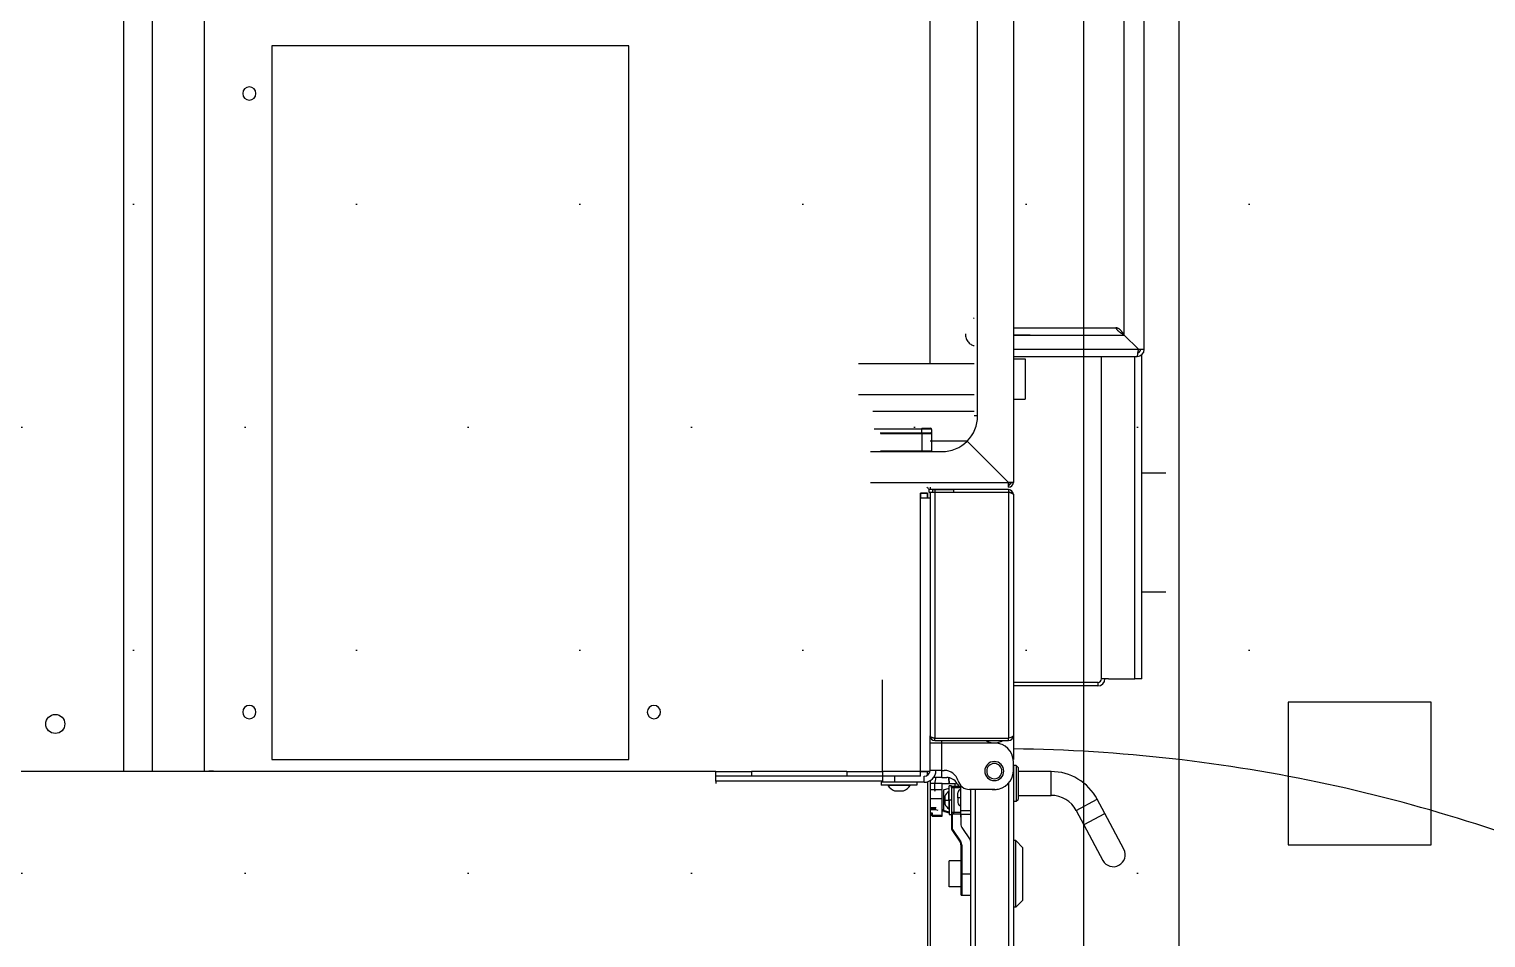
# Model space of a CAD drawing. Header units: millimetres. Extents: x -15291 to 293567, y -98510 to 49398.
# Drawn here: x 51397 to 52009, y 26560 to 26942 of the extents above; entities that cross this region are included whole.
import ezdxf
from ezdxf.lldxf.tags import DXFTag

# ---------------------------------------------------------------- set-up
doc = ezdxf.new("R2010")
doc.units = ezdxf.units.MM
doc.header["$LTSCALE"] = 50
doc.header["$MEASUREMENT"] = 0
doc.linetypes.add('AUSGEZOGEN', pattern=[0])
doc.linetypes.add('PHANTOM2', pattern=[1.25, 0.625, -0.125, 0.125, -0.125, 0.125, -0.125])
for name, color, linetype in [('DV16_Standard', 7, 'CONTINUOUS'), ('EQUIP1', 7, 'AUSGEZOGEN'), ('FFU', 4, 'CONTINUOUS'), ('RW01', 4, 'AUSGEZOGEN'), ('Standard', 7, 'CONTINUOUS')]:
    doc.layers.add(name, color=color, linetype=linetype)
tags = doc.linetypes.add('DIVIDE2', pattern=[0.625, 0.25, -0.125, 0, -0.125, 0, -0.125]).pattern_tags.tags
tags[14:15] = [DXFTag(74, 4), DXFTag(75, 0), DXFTag(340, '0'), DXFTag(46, 0.0), DXFTag(50, 0.0), DXFTag(44, 0.0), DXFTag(45, 0.0)]
tags[12:13] = [DXFTag(74, 4), DXFTag(75, 0), DXFTag(340, '0'), DXFTag(46, 0.0), DXFTag(50, 0.0), DXFTag(44, 0.0), DXFTag(45, 0.0)]
tags[10:11] = [DXFTag(74, 4), DXFTag(75, 0), DXFTag(340, '0'), DXFTag(46, 0.0), DXFTag(50, 0.0), DXFTag(44, 0.0), DXFTag(45, 0.0)]
tags[8:9] = [DXFTag(74, 4), DXFTag(75, 0), DXFTag(340, '0'), DXFTag(46, 0.0), DXFTag(50, 0.0), DXFTag(44, 0.0), DXFTag(45, 0.0)]
tags[6:7] = [DXFTag(74, 4), DXFTag(75, 0), DXFTag(340, '0'), DXFTag(46, 0.0), DXFTag(50, 0.0), DXFTag(44, 0.0), DXFTag(45, 0.0)]
tags[4:5] = [DXFTag(74, 4), DXFTag(75, 0), DXFTag(340, '0'), DXFTag(46, 0.0), DXFTag(50, 0.0), DXFTag(44, 0.0), DXFTag(45, 0.0)]

msp = doc.modelspace()

# ---------------------------------------------------------------- hatches: boundary and pattern name
at = {"layer": 'FFU'}
h = msp.add_hatch(dxfattribs=at)
h.set_pattern_fill('DOTS,_I', color=256, scale=1500, style=2)
h.set_pattern_definition([(0, (1800, -3600), (46.875, 93.75), [0, -93.75])])
h.paths.add_polyline_path([(51010, 25900), (51910, 25900), (51910, 27100), (51010, 27100)])

# ---------------------------------------------------------------- linework, layer by layer
at = {"layer": 'DV16_Standard', "color": 7, "linetype": 'Continuous', "ltscale": 254}
for p, q in [((51470.34, 27175.22), (51470.34, 26630.32)), ((51775.34, 26801.82), (51775.34, 27152.32)), ((51795.34, 26779.82), (51795.34, 27153.32)), ((51448.58, 27132.15), (51448.58, 26630.32)), ((51436.51, 27121.49), (51436.51, 26630.32)), ((51436.51, 27121.49), (51436.51, 26630.32)), ((51865.34, 26807.82), (51865.34, 27107.82)), ((51856.9, 26813.82), (51856.9, 27101.82)), ((51810.34, 27098.82), (51810.34, 26751.82)), ((51498.84, 26935.32), (51498.84, 26635.32)), ((51648.84, 26935.32), (51498.84, 26935.32)), ((51648.84, 26635.32), (51648.84, 26935.32)), ((51810.34, 26816.82), (51853.43, 26816.82)), ((51810.34, 26816.82), (51814.69, 26816.82)), ((51810.34, 26816.82), (51814.69, 26816.82)), ((51810.34, 26816.82), (51814.69, 26816.82)), ((51810.34, 26816.82), (51814.69, 26816.82)), ((51810.34, 26813.82), (51856.9, 26813.82)), ((51817.45, 26813.82), (51810.34, 26813.82)), ((51817.45, 26813.82), (51810.34, 26813.82)), ((51817.45, 26813.82), (51810.34, 26813.82)), ((51817.45, 26813.82), (51810.34, 26813.82)), ((51856.9, 26813.82), (51862.86, 26807.82)), ((51856.9, 26813.82), (51862.86, 26807.82)), ((51810.34, 26807.82), (51862.86, 26807.82)), ((51862.86, 26807.82), (51865.34, 26807.82)), ((51745.34, 26801.82), (51793.84, 26801.82)), ((51745.34, 26801.82), (51793.84, 26801.82)), ((51745.34, 26801.82), (51793.84, 26801.82)), ((51745.34, 26801.82), (51793.84, 26801.82)), ((51810.34, 26804.82), (51862.34, 26804.82)), ((51810.34, 26803.82), (51815.34, 26803.82)), ((51810.34, 26803.82), (51815.34, 26803.82)), ((51810.34, 26803.82), (51815.34, 26803.82)), ((51810.34, 26803.82), (51815.34, 26803.82)), ((51815.34, 26803.82), (51815.34, 26786.82)), ((51815.34, 26803.82), (51815.34, 26786.82)), ((51815.34, 26803.82), (51815.34, 26786.82)), ((51815.34, 26803.82), (51815.34, 26786.82)), ((51847.34, 26669.32), (51847.34, 26804.82)), ((51861.34, 26669.32), (51861.34, 26804.82)), ((51864.34, 26669.32), (51864.34, 26805.59)), ((51745.34, 26788.82), (51793.84, 26788.82)), ((51745.34, 26788.82), (51793.84, 26788.82)), ((51745.34, 26788.82), (51793.84, 26788.82)), ((51810.34, 26786.82), (51815.34, 26786.82)), ((51810.34, 26786.82), (51815.34, 26786.82)), ((51810.34, 26786.82), (51815.34, 26786.82)), ((51810.34, 26786.82), (51815.34, 26786.82)), ((51751.34, 26781.82), (51793.84, 26781.82)), ((51795.34, 26779.82), (51793.84, 26779.82)), ((51795.34, 26779.82), (51793.84, 26779.82)), ((51751.89, 26774.37), (51771.94, 26774.37)), ((51754.43, 26772.72), (51772, 26772.72)), ((51754.51, 26772.47), (51772, 26772.47)), ((51771.94, 26774.62), (51775.44, 26774.62)), ((51771.94, 26774.62), (51771.94, 26774.37)), ((51771.94, 26774.62), (51775.44, 26774.62)), ((51771.94, 26774.62), (51771.94, 26774.37)), ((51771.94, 26774.37), (51775.67, 26774.37)), ((51771.94, 26772.72), (51771.94, 26774.37)), ((51771.94, 26774.37), (51775.67, 26774.37)), ((51771.94, 26772.72), (51771.94, 26774.37)), ((51772, 26772.72), (51775.69, 26772.72)), ((51772, 26772.72), (51775.69, 26772.72)), ((51772, 26772.47), (51775.94, 26772.47)), ((51772, 26764.97), (51772, 26772.47)), ((51772, 26772.47), (51775.94, 26772.47)), ((51772, 26764.97), (51772, 26772.47)), ((51772.59, 26772.72), (51772.54, 26772.72)), ((51772.59, 26772.72), (51772.54, 26772.72)), ((51775.94, 26774.12), (51775.94, 26772.47)), ((51775.94, 26774.12), (51775.94, 26772.47)), ((51775.94, 26772.47), (51775.94, 26764.97)), ((51775.94, 26772.47), (51775.94, 26764.97)), ((51750.34, 26764.82), (51780.34, 26764.82)), ((51750.34, 26764.82), (51780.34, 26764.82)), ((51750.34, 26764.82), (51780.34, 26764.82)), ((51750.34, 26764.82), (51780.34, 26764.82)), ((51772, 26764.97), (51754.51, 26764.97)), ((51775.94, 26764.97), (51772, 26764.97)), ((51775.94, 26764.97), (51772, 26764.97)), ((51775.34, 26769.32), (51791.05, 26769.32)), ((51775.34, 26769.32), (51791.05, 26769.32)), ((51790.94, 26769.22), (51808.34, 26751.82)), ((51790.94, 26769.22), (51808.34, 26751.82)), ((51808.34, 26751.82), (51790.94, 26769.22)), ((51808.34, 26751.82), (51790.94, 26769.22)), ((51808.34, 26751.82), (51790.94, 26769.22)), ((51808.34, 26751.82), (51790.94, 26769.22)), ((51808.34, 26751.82), (51790.94, 26769.22)), ((51808.34, 26751.82), (51790.94, 26769.22)), ((51808.34, 26751.82), (51790.94, 26769.22)), ((51808.34, 26751.82), (51790.94, 26769.22)), ((51750.34, 26751.82), (51808.34, 26751.82)), ((51750.34, 26751.82), (51808.34, 26751.82)), ((51808.34, 26751.82), (51810.34, 26751.82)), ((51808.34, 26749.82), (51808.34, 26751.82)), ((51808.34, 26751.82), (51808.34, 26749.82)), ((51810.34, 26751.82), (51808.34, 26751.82)), ((51808.34, 26751.82), (51808.34, 26749.82)), ((51810.34, 26751.82), (51808.34, 26751.82)), ((51808.34, 26751.82), (51808.34, 26749.82)), ((51810.34, 26751.82), (51808.34, 26751.82)), ((51808.34, 26751.82), (51808.34, 26749.82)), ((51810.34, 26751.82), (51808.34, 26751.82)), ((51771.34, 26747.32), (51774.34, 26747.32)), ((51771.34, 26745.32), (51771.34, 26747.32)), ((51774.34, 26747.32), (51771.34, 26747.32)), ((51771.34, 26747.32), (51771.34, 26745.32)), ((51774.34, 26747.32), (51771.34, 26747.32)), ((51771.34, 26747.32), (51771.34, 26745.32)), ((51774.34, 26747.32), (51771.34, 26747.32)), ((51771.34, 26747.32), (51771.34, 26745.32)), ((51774.34, 26747.32), (51771.34, 26747.32)), ((51771.34, 26747.32), (51771.34, 26745.32)), ((51774.34, 26745.32), (51774.34, 26747.32)), ((51774.34, 26747.32), (51774.34, 26745.32)), ((51774.34, 26747.32), (51774.34, 26745.32)), ((51774.34, 26747.32), (51774.34, 26745.32)), ((51774.34, 26747.32), (51774.34, 26745.32)), ((51776.34, 26748.82), (51774.84, 26748.82)), ((51774.84, 26748.82), (51774.84, 26747.82)), ((51776.34, 26748.82), (51774.84, 26748.82)), ((51774.84, 26748.82), (51774.84, 26747.82)), ((51776.34, 26748.82), (51774.84, 26748.82)), ((51774.84, 26748.82), (51774.84, 26747.82)), ((51776.34, 26748.82), (51774.84, 26748.82)), ((51774.84, 26748.82), (51774.84, 26747.82)), ((51774.84, 26747.82), (51775.34, 26747.82)), ((51774.84, 26747.82), (51775.34, 26747.82)), ((51774.84, 26747.82), (51775.34, 26747.82)), ((51774.84, 26747.82), (51775.34, 26747.82)), ((51775.34, 26749.82), (51775.34, 26748.82)), ((51775.34, 26749.82), (51775.34, 26748.82)), ((51775.34, 26749.82), (51775.34, 26748.82)), ((51775.34, 26749.82), (51775.34, 26748.82)), ((51775.34, 26749.82), (51775.34, 26748.82)), ((51775.34, 26747.82), (51777.34, 26747.82)), ((51775.34, 26747.82), (51775.34, 26645.32)), ((51775.34, 26747.82), (51777.34, 26747.82)), ((51775.34, 26747.82), (51777.34, 26747.82)), ((51775.34, 26747.82), (51777.34, 26747.82)), ((51775.34, 26747.82), (51777.34, 26747.82)), ((51776.34, 26748.82), (51777.34, 26748.82)), ((51776.34, 26748.82), (51776.34, 26747.82)), ((51777.34, 26748.82), (51776.34, 26748.82)), ((51776.34, 26748.82), (51776.34, 26747.82)), ((51777.34, 26748.82), (51776.34, 26748.82)), ((51776.34, 26748.82), (51776.34, 26747.82)), ((51777.34, 26748.82), (51776.34, 26748.82)), ((51776.34, 26748.82), (51776.34, 26747.82)), ((51777.34, 26748.82), (51776.34, 26748.82)), ((51776.34, 26748.82), (51776.34, 26747.82)), ((51777.34, 26748.82), (51785.34, 26748.82)), ((51777.34, 26748.82), (51777.34, 26747.82)), ((51785.34, 26748.82), (51777.34, 26748.82)), ((51777.34, 26748.82), (51777.34, 26747.82)), ((51785.34, 26748.82), (51777.34, 26748.82)), ((51777.34, 26748.82), (51777.34, 26747.82)), ((51785.34, 26748.82), (51777.34, 26748.82)), ((51777.34, 26748.82), (51777.34, 26747.82)), ((51785.34, 26748.82), (51777.34, 26748.82)), ((51777.34, 26748.82), (51777.34, 26747.82)), ((51777.34, 26747.82), (51808.34, 26747.82)), ((51777.34, 26747.82), (51777.34, 26644.32)), ((51777.34, 26747.82), (51808.34, 26747.82)), ((51777.34, 26747.82), (51808.34, 26747.82)), ((51777.34, 26747.82), (51808.34, 26747.82)), ((51777.34, 26747.82), (51808.34, 26747.82)), ((51808.34, 26748.82), (51785.34, 26748.82)), ((51785.34, 26747.82), (51785.34, 26748.82)), ((51808.34, 26748.82), (51785.34, 26748.82)), ((51785.34, 26747.82), (51785.34, 26748.82)), ((51808.34, 26748.82), (51785.34, 26748.82)), ((51785.34, 26747.82), (51785.34, 26748.82)), ((51808.34, 26748.82), (51785.34, 26748.82)), ((51785.34, 26747.82), (51785.34, 26748.82)), ((51808.34, 26748.82), (51785.34, 26748.82)), ((51785.34, 26747.82), (51785.34, 26748.82)), ((51808.34, 26748.82), (51808.34, 26747.82)), ((51808.34, 26748.82), (51808.34, 26747.82)), ((51808.34, 26748.82), (51808.34, 26747.82)), ((51808.34, 26748.82), (51808.34, 26747.82)), ((51808.34, 26748.82), (51808.34, 26747.82)), ((51808.34, 26747.82), (51808.34, 26644.32)), ((51810.34, 26746.82), (51810.34, 26645.32)), ((51771.34, 26745.32), (51775.34, 26745.32)), ((51771.34, 26630.42), (51771.34, 26745.32)), ((51771.34, 26745.32), (51775.34, 26745.32)), ((51771.34, 26745.32), (51775.34, 26745.32)), ((51771.34, 26745.32), (51775.34, 26745.32)), ((51755.34, 26630.42), (51755.34, 26668.82)), ((51845.84, 26667.82), (51810.34, 26667.82)), ((51845.84, 26666.32), (51810.34, 26666.32)), ((51845.84, 26667.82), (51845.84, 26666.32)), ((51848.84, 26669.32), (51847.34, 26669.32)), ((51850.34, 26669.32), (51848.84, 26669.32)), ((51850.34, 26669.32), (51861.34, 26669.32)), ((51864.34, 26669.32), (51861.34, 26669.32)), ((51775.34, 26642.32), (51775.34, 26645.32)), ((51780.34, 26642.32), (51775.34, 26642.32)), ((51775.34, 26630.82), (51775.34, 26642.32)), ((51777.34, 26643.32), (51777.34, 26644.32)), ((51777.34, 26644.32), (51808.34, 26644.32)), ((51777.34, 26643.32), (51808.34, 26643.32)), ((51780.34, 26642.32), (51780.34, 26643.32)), ((51780.34, 26630.82), (51780.34, 26642.32)), ((51802.59, 26642.32), (51780.34, 26642.32)), ((51808.34, 26643.32), (51808.34, 26644.32)), ((51810.34, 26645.32), (51810.34, 26635.32)), ((51498.84, 26635.32), (51648.84, 26635.32)), ((51685.34, 26630.32), (50440.34, 26630.32)), ((51472.34, 26630.32), (51472.34, 26630.42)), ((51474.34, 26630.42), (51472.34, 26630.42)), ((51472.34, 26630.32), (51472.34, 26630.42)), ((51474.34, 26630.42), (51472.34, 26630.42)), ((51474.34, 26630.42), (51474.34, 26630.32)), ((51474.34, 26630.42), (51476.34, 26630.42)), ((51474.34, 26630.42), (51474.34, 26630.32)), ((51474.34, 26630.42), (51476.34, 26630.42)), ((51476.34, 26630.42), (51476.34, 26630.32)), ((51476.34, 26630.42), (51476.34, 26630.32)), ((51685.34, 26630.32), (51700.34, 26630.32)), ((51685.34, 26626.32), (51685.34, 26630.32)), ((51740.34, 26630.32), (51700.34, 26630.32)), ((51700.34, 26630.32), (51700.34, 26628.32)), ((51740.34, 26630.32), (51755.34, 26630.32)), ((51740.34, 26630.32), (51740.34, 26628.32)), ((51755.34, 26630.42), (51771.34, 26630.42)), ((51771.34, 26630.32), (51755.34, 26630.32)), ((51755.34, 26630.32), (51755.34, 26628.32)), ((51758.58, 26630.42), (51758.58, 26630.32)), ((51762.34, 26630.32), (51762.34, 26630.42)), ((51766.09, 26630.32), (51766.09, 26630.42)), ((51771.34, 26630.32), (51771.34, 26630.42)), ((51771.34, 26630.42), (51775.3, 26630.42)), ((51771.34, 26630.32), (51774.34, 26630.32)), ((51771.34, 26628.32), (51771.34, 26630.32)), ((51773.34, 26630.32), (51773.34, 26630.42)), ((51774.34, 26628.82), (51774.34, 26630.32)), ((51780.34, 26630.82), (51775.34, 26630.82)), ((51780.34, 26630.82), (51781.34, 26630.82)), ((51780.34, 26627.82), (51780.34, 26630.82)), ((51810.34, 26630.57), (51810.34, 26634.57)), ((51810.34, 26630.57), (51810.34, 25980.07)), ((51700.34, 26628.32), (51685.34, 26628.32)), ((51755.34, 26626.32), (51685.34, 26626.32)), ((51685.34, 26626.32), (51685.34, 26625.32)), ((51740.34, 26628.32), (51700.34, 26628.32)), ((51755.34, 26628.32), (51740.34, 26628.32)), ((51765.03, 26625.82), (51754.84, 26625.82)), ((51754.84, 26625.82), (51754.84, 26624.62)), ((51769.84, 26624.62), (51754.84, 26624.62)), ((51771.34, 26628.32), (51755.34, 26628.32)), ((51755.34, 26628.32), (51755.34, 26625.82)), ((51760.34, 26625.82), (51755.34, 26625.82)), ((51766.99, 26624.47), (51757.68, 26624.47)), ((51760.34, 26628.32), (51760.34, 26625.82)), ((51772.84, 26625.82), (51765.03, 26625.82)), ((51769.84, 26625.82), (51769.84, 26624.62)), ((51772.84, 26625.82), (51772.84, 26628.32)), ((51774.34, 26626.05), (51774.34, 26534.32)), ((51775.34, 26626.32), (51775.02, 26626.32)), ((51775.34, 26626.49), (51775.34, 26626.32)), ((51775.34, 26626.32), (51775.34, 26534.32)), ((51777.29, 26625.32), (51775.34, 26625.32)), ((51780.34, 26627.82), (51776.84, 26627.82)), ((51780.47, 26625.32), (51777.29, 26625.32)), ((51777.29, 26622.78), (51777.29, 26625.32)), ((51780.34, 26627.82), (51782.34, 26627.82)), ((51780.47, 26622.78), (51780.47, 26625.32)), ((51785.84, 26625.22), (51780.47, 26625.22)), ((51781.06, 26622.65), (51783.34, 26623.35)), ((51783.03, 26627.77), (51783.26, 26625.22)), ((51783.56, 26625.22), (51783.33, 26627.72)), ((51783.34, 26618.32), (51783.34, 26624.32)), ((51784.34, 26624.32), (51783.34, 26624.32)), ((51784.34, 26623.57), (51784.34, 26624.32)), ((51784.84, 26624.07), (51784.34, 26624.07)), ((51784.34, 26623.57), (51785.34, 26623.57)), ((51784.34, 26623.57), (51784.34, 26613.07)), ((51785.34, 26624.07), (51784.84, 26624.07)), ((51788.34, 26624.07), (51785.34, 26624.07)), ((51785.34, 26624.07), (51785.34, 26623.57)), ((51785.34, 26623.57), (51788.34, 26623.57)), ((51785.34, 26623.57), (51785.34, 26613.07)), ((51785.84, 26624.07), (51785.84, 26625.22)), ((51788.34, 26613.82), (51788.34, 26624.33)), ((51808.34, 26625.38), (51808.34, 25985.27)), ((51760.43, 26622.26), (51764.24, 26622.26)), ((51760.47, 26622.25), (51764.21, 26622.25)), ((51775.34, 26622.78), (51777.29, 26622.78)), ((51775.34, 26618.97), (51780.47, 26618.97)), ((51777.29, 26622.78), (51780.47, 26622.78)), ((51780.35, 26622.32), (51780.35, 26614.32)), ((51780.47, 26611.86), (51780.47, 26618.97)), ((51781.06, 26622.65), (51781.06, 26614)), ((51781.53, 26619.88), (51781.53, 26618.32)), ((51781.54, 26618.32), (51781.53, 26618.32)), ((51781.53, 26618.32), (51781.53, 26616.77)), ((51781.54, 26618.32), (51781.54, 26619.92)), ((51781.54, 26618.32), (51781.54, 26616.73)), ((51781.54, 26618.32), (51783.18, 26618.32)), ((51783.18, 26618.32), (51783.18, 26621.97)), ((51783.18, 26618.32), (51783.18, 26614.67)), ((51783.18, 26618.32), (51783.34, 26618.32)), ((51784.34, 26618.32), (51783.34, 26618.32)), ((51783.34, 26618.32), (51783.34, 26612.32)), ((51787.04, 26619.32), (51787.04, 26621.37)), ((51787.04, 26619.32), (51787.04, 26617.27)), ((51788.34, 26619.32), (51787.04, 26619.32)), ((51802.59, 26622.82), (51791.92, 26622.82)), ((51792.34, 26622.82), (51792.34, 25987.82)), ((51794.34, 26622.82), (51794.34, 25987.82)), ((51777.91, 26615.07), (51775.34, 26615.07)), ((51777.84, 26614.57), (51775.34, 26614.57)), ((51775.34, 26614.4), (51777.6, 26614.4)), ((51776.4, 26612.88), (51775.34, 26612.88)), ((51776.15, 26612.62), (51775.34, 26612.62)), ((51776.15, 26611.73), (51776.15, 26612.62)), ((51776.4, 26611.86), (51776.15, 26611.73)), ((51776.27, 26611.61), (51776.4, 26611.86)), ((51776.27, 26611.61), (51780.47, 26611.61)), ((51776.4, 26611.86), (51776.4, 26612.88)), ((51780.47, 26611.86), (51776.4, 26611.86)), ((51777.84, 26614.57), (51777.44, 26614.57)), ((51777.6, 26614.4), (51778.55, 26614.07)), ((51781.26, 26613.52), (51780.2, 26613.84)), ((51781.06, 26614), (51780.35, 26614.32)), ((51780.47, 26611.61), (51780.47, 26611.86)), ((51783.34, 26613.29), (51781.06, 26614)), ((51783.34, 26612.88), (51781.26, 26613.52)), ((51783.34, 26612.32), (51784.34, 26612.32)), ((51785.34, 26613.07), (51784.34, 26613.07)), ((51784.34, 26613.03), (51784.34, 26612.32)), ((51784.34, 26612.57), (51784.84, 26612.57)), ((51784.34, 26612.57), (51784.63, 26612.57)), ((51784.34, 26612.32), (51784.34, 26606.41)), ((51784.63, 26612.57), (51784.8, 26612.57)), ((51784.64, 26612.57), (51784.64, 26606.41)), ((51784.84, 26612.57), (51785.34, 26612.57)), ((51784.84, 26612.57), (51786.34, 26612.57)), ((51785.34, 26612.57), (51785.34, 26613.07)), ((51788.34, 26613.07), (51785.34, 26613.07)), ((51785.34, 26612.57), (51788.34, 26612.57)), ((51788.07, 26612.57), (51788.34, 26609.58)), ((51788.34, 26612.32), (51788.34, 26613.82)), ((51792.34, 26613.82), (51788.34, 26613.82)), ((51788.34, 26612.33), (51788.34, 26609.58)), ((51792.34, 26612.32), (51788.34, 26612.32)), ((51784.64, 26606.41), (51784.34, 26606.41)), ((51784.75, 26606.03), (51784.5, 26605.86)), ((51784.5, 26605.86), (51788, 26600.61)), ((51784.75, 26606.03), (51788.25, 26600.78)), ((51788.34, 26609.58), (51788.34, 26607.93)), ((51788.67, 26606.82), (51792.17, 26601.57)), ((51788.25, 26600.78), (51788, 26600.61)), ((51788.34, 26599.51), (51788.34, 26587.32)), ((51788.64, 26599.51), (51788.34, 26599.51)), ((51788.64, 26599.51), (51788.64, 26587.32)), ((51811.34, 26601.32), (51810.34, 26601.32)), ((51811.34, 26573.32), (51811.34, 26601.32)), ((51814.34, 26598.32), (51811.34, 26601.32)), ((51783.34, 26581.82), (51783.34, 26592.82)), ((51788.34, 26592.82), (51783.34, 26592.82)), ((51814.34, 26576.32), (51814.34, 26598.32)), ((51788.34, 26587.32), (51788.34, 26578.62)), ((51788.64, 26587.32), (51788.34, 26587.32)), ((51788.64, 26587.32), (51788.64, 26578.32)), ((51788.64, 26587.32), (51792.34, 26587.32)), ((51788.34, 26581.82), (51783.34, 26581.82)), ((51788.64, 26578.32), (51792.34, 26578.32)), ((51814.34, 26576.32), (51811.34, 26573.32)), ((51811.34, 26573.32), (51810.34, 26573.32))]:
    msp.add_line(p, q, dxfattribs=at)
at = {"layer": 'DV16_Standard', "color": 7, "linetype": 'DIVIDE2', "ltscale": 254}
for p, q in [((51864.34, 26755.82), (51874.34, 26755.82)), ((51864.34, 26705.82), (51874.34, 26705.82))]:
    msp.add_line(p, q, dxfattribs=at)
at = {"layer": 'DV16_Standard', "color": 7, "linetype": 'Continuous', "ltscale": 254}
msp.add_circle((51407.84, 26650.32), 4, dxfattribs=at)
msp.add_circle((51407.84, 26650.32), 4, dxfattribs=at)
msp.add_circle((51407.84, 26650.32), 4, dxfattribs=at)
for centre, radius, start, end in [((51489.34, 26915.32), 2.79, 0, 180), ((51489.34, 26915.32), 2.79, 180, 0), ((51862.34, 26807.82), 1.5, 270, 359.99984), ((51862.34, 26807.82), 3, 270, 359.99992), ((51780.34, 26779.82), 15, 315, 0), ((51780.34, 26779.82), 15, 315, 0), ((51780.34, 26779.82), 15, 315, 0), ((51780.34, 26779.82), 15, 315, 0), ((51780.34, 26779.82), 15, 315, 0), ((51775.44, 26774.12), 0.5, 359.99335, 90.00665), ((51775.43, 26774.38), 0.242, 358.09319, 87.95694), ((51775.44, 26774.12), 0.5, 359.99335, 90.00665), ((51775.43, 26774.38), 0.242, 358.09319, 87.95694), ((51775.68, 26774.11), 0.258, 1.65087, 92.04435), ((51775.68, 26774.11), 0.258, 1.65087, 92.04435), ((51775.69, 26772.47), 0.25, 0, 90), ((51775.69, 26772.47), 0.25, 0, 90), ((51775.69, 26764.97), 0.25, 323.1301, 0), ((51775.69, 26764.97), 0.25, 323.1301, 0), ((51780.34, 26779.82), 15, 270, 315), ((51780.34, 26779.82), 15, 270, 315), ((51780.34, 26779.82), 15, 270, 315), ((51780.34, 26779.82), 15, 270, 315), ((51780.34, 26779.82), 15, 270, 315), ((51808.34, 26751.82), 2, 270, 0), ((51808.34, 26751.82), 1, 270, 0), ((51808.34, 26751.82), 2, 270, 0), ((51808.34, 26751.82), 1, 270, 0), ((51808.34, 26751.82), 2, 270, 0), ((51808.34, 26751.82), 1, 270, 0), ((51808.34, 26751.82), 2, 270, 0), ((51808.34, 26751.82), 1, 270, 0), ((51808.34, 26751.82), 2, 270, 0), ((51808.34, 26751.82), 1, 270, 0), ((51772.34, 26747.32), 3, 30, 56.44269), ((51772.34, 26747.32), 3, 30, 56.44269), ((51772.34, 26747.32), 3, 30, 56.44269), ((51772.34, 26747.32), 3, 30, 56.44269), ((51772.34, 26747.32), 3, 30, 56.44269), ((51772.34, 26747.32), 3, 0, 9.59407), ((51772.34, 26747.32), 3, 0, 9.59407), ((51772.34, 26747.32), 3, 0, 9.59407), ((51772.34, 26747.32), 3, 0, 9.59407), ((51772.34, 26747.32), 3, 0, 9.59407), ((51808.34, 26746.82), 2, 0, 90), ((51808.34, 26746.82), 2, 0, 90), ((51808.34, 26746.82), 2, 0, 90), ((51808.34, 26746.82), 2, 0, 90), ((51808.34, 26746.82), 2, 0, 90), ((51845.84, 26669.32), 1.5, 270, 0), ((51845.84, 26669.32), 3, 270, 0), ((51489.34, 26655.32), 2.79, 0, 180), ((51489.34, 26655.32), 2.79, 180, 0), ((51659.34, 26655.32), 2.79, 0, 180), ((51659.34, 26655.32), 2.79, 0, 180), ((51659.34, 26655.32), 2.79, 180, 0), ((51659.34, 26655.32), 2.79, 180, 0), ((51777.34, 26645.32), 2, 180, 270), ((51802.34, 26650.12), 7.75, 241.33261, 270), ((51802.34, 26650.12), 7.75, 270, 298.66739), ((51802.59, 26634.57), 7.75, 0, 90), ((51808.34, 26645.32), 2, 270, 0), ((51772.84, 26630.82), 2.5, 270, 0), ((51772.84, 26630.82), 5, 270, 0), ((51781.34, 26624.82), 6, 15.82662, 90), ((51802.34, 26630.52), 4, 0, 180), ((51802.34, 26630.52), 4, 180, 0), ((51802.34, 26630.52), 3.2, 90, 270), ((51802.34, 26630.52), 3.2, 270, 90), ((51802.59, 26630.57), 7.75, 270, 0), ((51757.77, 26624.52), 0.1, 90, 212.64591), ((51762.34, 26627.45), 5.53, 212.64591, 249.84415), ((51762.34, 26627.45), 5.53, 290.15585, 327.35409), ((51766.91, 26624.52), 0.1, 327.35409, 90), ((51772.84, 26627.82), 5, 330, 0), ((51782.34, 26622.82), 5, 30, 90), ((51784.84, 26623.57), 0.5, 90, 180), ((51785.84, 26627.72), 2.5, 270, 288.90125), ((51791, 26627.82), 5, 210, 228.59038), ((51791.92, 26627.82), 5, 195.82662, 270), ((51760.47, 26622.35), 0.1, 249.84415, 270), ((51764.21, 26622.35), 0.1, 270, 290.15585), ((51781.63, 26619.88), 0.1, 158.76231, 180), ((51785.64, 26618.32), 4.4, 123.91456, 158.7623), ((51783.24, 26621.89), 0.1, 0, 123.91455), ((51788.34, 26621.37), 1.3, 90, 180), ((51788.34, 26617.27), 1.3, 180, 270), ((51802.34, 26630.52), 7.75, 263.48813, 270), ((51802.34, 26630.52), 7.75, 270, 282.2524), ((51781.63, 26616.77), 0.1, 180, 201.23769), ((51785.64, 26618.32), 4.4, 201.2377, 236.08544), ((51783.24, 26614.76), 0.1, 236.08545, 360), ((51784.84, 26613.07), 0.5, 180, 270), ((51785.34, 26606.41), 1, 180, 213.69007), ((51785.34, 26606.41), 0.7, 180, 213.69007), ((51790.34, 26607.93), 2, 180, 213.69007), ((51786.34, 26599.51), 2, 0, 33.69007), ((51786.34, 26599.51), 2.3, 0, 33.69007), ((51791.34, 26601.02), 1, 0, 33.69007), ((51788.64, 26578.62), 0.3, 180, 270)]:
    msp.add_arc(centre, radius, start, end, dxfattribs=at)
for centre, major_axis, ratio, start_param, end_param in [((51862.34, 26807.82), (0, -3), 0.173648, 0, 1.570796), ((51772, 26772.47), (0, -0.25), 0.016279, 1.570796, 3.141593), ((51772, 26772.47), (0, -0.25), 0.016279, 1.570796, 3.141593), ((51772, 26764.97), (0, 0.25), 0.016279, 4.068888, 4.712389), ((51772, 26764.97), (0, 0.25), 0.016279, 4.068888, 4.712389)]:
    msp.add_ellipse(centre, major_axis=major_axis, ratio=ratio, start_param=start_param, end_param=end_param, dxfattribs=at)
for points in [[(51793.86, 26821.06), (51793.76, 26820.93), (51793.66, 26820.8), (51793.54, 26820.69)], [(51793.86, 26821.06), (51793.76, 26820.93), (51793.66, 26820.8), (51793.54, 26820.69)], [(51793.86, 26821.06), (51793.76, 26820.93), (51793.66, 26820.8), (51793.54, 26820.69)], [(51793.86, 26821.06), (51793.76, 26820.93), (51793.66, 26820.8), (51793.54, 26820.69)], [(51810.34, 26645.32), (51810.34, 26645.21), (51810.15, 26644.99), (51809.38, 26644.66), (51808.69, 26644.43), (51808.34, 26644.32)]]:
    msp.add_open_spline(points, degree=3, dxfattribs=at)
for points, knots in [([(51790.17, 26814.32), (51790.17, 26813.99), (51790.2, 26813.66), (51790.31, 26813.02), (51790.39, 26812.7), (51790.61, 26812.1), (51790.75, 26811.81), (51791.06, 26811.27), (51791.24, 26811.01), (51791.63, 26810.55), (51791.84, 26810.35), (51792.29, 26809.98), (51792.53, 26809.83), (51793.01, 26809.58), (51793.26, 26809.48), (51793.62, 26809.39), (51793.73, 26809.37), (51793.84, 26809.35)], [0, 0, 0, 0, 0.134658, 0.134658, 0.269316, 0.269316, 0.403973, 0.403973, 0.538631, 0.538631, 0.673289, 0.673289, 0.807947, 0.807947, 0.942604, 0.942604, 1, 1, 1, 1]), ([(51790.17, 26814.32), (51790.17, 26813.99), (51790.2, 26813.66), (51790.31, 26813.02), (51790.39, 26812.7), (51790.61, 26812.1), (51790.75, 26811.81), (51791.06, 26811.27), (51791.24, 26811.01), (51791.63, 26810.55), (51791.84, 26810.35), (51792.29, 26809.98), (51792.53, 26809.83), (51793.01, 26809.58), (51793.26, 26809.48), (51793.62, 26809.39), (51793.73, 26809.37), (51793.84, 26809.35)], [0, 0, 0, 0, 0.134658, 0.134658, 0.269316, 0.269316, 0.403973, 0.403973, 0.538631, 0.538631, 0.673289, 0.673289, 0.807947, 0.807947, 0.942604, 0.942604, 1, 1, 1, 1]), ([(51790.17, 26814.32), (51790.17, 26813.99), (51790.2, 26813.66), (51790.31, 26813.02), (51790.39, 26812.7), (51790.61, 26812.1), (51790.75, 26811.81), (51791.06, 26811.27), (51791.24, 26811.01), (51791.63, 26810.55), (51791.84, 26810.35), (51792.29, 26809.98), (51792.53, 26809.83), (51793.01, 26809.58), (51793.26, 26809.48), (51793.62, 26809.39), (51793.73, 26809.37), (51793.84, 26809.35)], [0, 0, 0, 0, 0.134658, 0.134658, 0.269316, 0.269316, 0.403973, 0.403973, 0.538631, 0.538631, 0.673289, 0.673289, 0.807947, 0.807947, 0.942604, 0.942604, 1, 1, 1, 1]), ([(51790.17, 26814.32), (51790.17, 26813.99), (51790.2, 26813.66), (51790.31, 26813.02), (51790.39, 26812.7), (51790.61, 26812.1), (51790.75, 26811.81), (51791.06, 26811.27), (51791.24, 26811.01), (51791.63, 26810.55), (51791.84, 26810.35), (51792.29, 26809.98), (51792.53, 26809.83), (51793.01, 26809.58), (51793.26, 26809.48), (51793.62, 26809.39), (51793.73, 26809.37), (51793.84, 26809.35)], [0, 0, 0, 0, 0.134658, 0.134658, 0.269316, 0.269316, 0.403973, 0.403973, 0.538631, 0.538631, 0.673289, 0.673289, 0.807947, 0.807947, 0.942604, 0.942604, 1, 1, 1, 1]), ([(51790.17, 26814.32), (51790.17, 26813.99), (51790.2, 26813.66), (51790.31, 26813.02), (51790.39, 26812.7), (51790.61, 26812.1), (51790.75, 26811.81), (51791.06, 26811.27), (51791.24, 26811.01), (51791.63, 26810.55), (51791.84, 26810.35), (51792.29, 26809.98), (51792.53, 26809.83), (51793.01, 26809.58), (51793.26, 26809.48), (51793.62, 26809.39), (51793.73, 26809.37), (51793.84, 26809.35)], [0, 0, 0, 0, 0.134658, 0.134658, 0.269316, 0.269316, 0.403973, 0.403973, 0.538631, 0.538631, 0.673289, 0.673289, 0.807947, 0.807947, 0.942604, 0.942604, 1, 1, 1, 1]), ([(51853.43, 26816.82), (51853.45, 26816.76), (51853.49, 26816.63), (51853.58, 26816.45), (51853.7, 26816.26), (51853.83, 26816.09), (51853.95, 26815.96), (51854.06, 26815.84), (51854.18, 26815.73), (51854.3, 26815.62), (51854.43, 26815.51), (51854.57, 26815.4), (51854.71, 26815.28), (51854.86, 26815.17), (51855.02, 26815.06), (51855.18, 26814.95), (51855.34, 26814.83), (51855.51, 26814.72), (51855.68, 26814.61), (51855.85, 26814.5), (51856.02, 26814.38), (51856.2, 26814.27), (51856.38, 26814.16), (51856.55, 26814.05), (51856.73, 26813.93), (51856.85, 26813.86), (51856.9, 26813.82)], [0, 0, 0, 0, 0.062706, 0.125409, 0.188109, 0.250807, 0.288265, 0.325723, 0.363181, 0.400638, 0.438096, 0.475553, 0.513011, 0.550469, 0.587928, 0.625387, 0.662846, 0.700306, 0.737766, 0.775226, 0.812687, 0.850149, 0.887611, 0.925073, 0.962536, 1, 1, 1, 1]), ([(51856.9, 26813.82), (51856.84, 26813.92), (51856.72, 26814.12), (51856.52, 26814.41), (51856.33, 26814.7), (51856.15, 26814.94), (51856, 26815.13), (51855.88, 26815.29), (51855.75, 26815.44), (51855.62, 26815.59), (51855.49, 26815.73), (51855.36, 26815.86), (51855.23, 26815.99), (51855.1, 26816.11), (51854.96, 26816.22), (51854.83, 26816.32), (51854.69, 26816.41), (51854.55, 26816.5), (51854.41, 26816.57), (51854.27, 26816.64), (51854.13, 26816.69), (51853.99, 26816.74), (51853.85, 26816.78), (51853.71, 26816.8), (51853.57, 26816.82), (51853.48, 26816.82), (51853.43, 26816.82)], [0, 0, 0, 0, 0.062679, 0.125356, 0.18803, 0.250703, 0.288166, 0.32563, 0.363093, 0.400556, 0.438019, 0.475482, 0.512945, 0.550408, 0.587871, 0.625335, 0.662799, 0.700263, 0.737728, 0.775194, 0.81266, 0.850126, 0.887594, 0.925062, 0.96253, 1, 1, 1, 1]), ([(51810.34, 26746.82), (51810.33, 26746.85), (51810.33, 26746.91), (51810.27, 26746.99), (51810.2, 26747.06), (51810.13, 26747.12), (51810.06, 26747.17), (51809.97, 26747.21), (51809.89, 26747.26), (51809.79, 26747.31), (51809.68, 26747.35), (51809.57, 26747.4), (51809.45, 26747.45), (51809.32, 26747.49), (51809.19, 26747.54), (51809.06, 26747.59), (51808.92, 26747.63), (51808.78, 26747.68), (51808.63, 26747.73), (51808.48, 26747.78), (51808.39, 26747.81), (51808.34, 26747.82)], [0, 0, 0, 0, 0.083063, 0.166122, 0.249178, 0.2961, 0.343023, 0.389946, 0.43687, 0.483796, 0.530723, 0.577652, 0.624581, 0.671512, 0.718442, 0.765372, 0.812301, 0.859229, 0.906155, 0.953079, 1, 1, 1, 1]), ([(51808.34, 26747.82), (51808.42, 26747.79), (51808.6, 26747.74), (51808.86, 26747.66), (51809.07, 26747.58), (51809.24, 26747.53), (51809.36, 26747.48), (51809.49, 26747.43), (51809.61, 26747.38), (51809.72, 26747.34), (51809.82, 26747.29), (51809.91, 26747.24), (51810, 26747.2), (51810.08, 26747.15), (51810.15, 26747.1), (51810.2, 26747.06), (51810.25, 26747.01), (51810.29, 26746.96), (51810.32, 26746.92), (51810.33, 26746.87), (51810.34, 26746.84), (51810.34, 26746.82)], [0, 0, 0, 0, 0.083125, 0.166244, 0.249358, 0.296268, 0.343178, 0.390088, 0.437, 0.483913, 0.530828, 0.577745, 0.624664, 0.671584, 0.718503, 0.765423, 0.812342, 0.85926, 0.906176, 0.953089, 1, 1, 1, 1]), ([(51808.34, 26747.82), (51808.42, 26747.79), (51808.6, 26747.74), (51808.86, 26747.66), (51809.07, 26747.58), (51809.24, 26747.53), (51809.36, 26747.48), (51809.49, 26747.43), (51809.61, 26747.38), (51809.72, 26747.34), (51809.82, 26747.29), (51809.91, 26747.24), (51810, 26747.2), (51810.08, 26747.15), (51810.15, 26747.1), (51810.2, 26747.06), (51810.25, 26747.01), (51810.29, 26746.96), (51810.32, 26746.92), (51810.33, 26746.87), (51810.34, 26746.84), (51810.34, 26746.82)], [0, 0, 0, 0, 0.083125, 0.166244, 0.249358, 0.296268, 0.343178, 0.390088, 0.437, 0.483913, 0.530828, 0.577745, 0.624664, 0.671584, 0.718503, 0.765423, 0.812342, 0.85926, 0.906176, 0.953089, 1, 1, 1, 1]), ([(51808.34, 26747.82), (51808.42, 26747.79), (51808.6, 26747.74), (51808.86, 26747.66), (51809.07, 26747.58), (51809.24, 26747.53), (51809.36, 26747.48), (51809.49, 26747.43), (51809.61, 26747.38), (51809.72, 26747.34), (51809.82, 26747.29), (51809.91, 26747.24), (51810, 26747.2), (51810.08, 26747.15), (51810.15, 26747.1), (51810.2, 26747.06), (51810.25, 26747.01), (51810.29, 26746.96), (51810.32, 26746.92), (51810.33, 26746.87), (51810.34, 26746.84), (51810.34, 26746.82)], [0, 0, 0, 0, 0.083125, 0.166244, 0.249358, 0.296268, 0.343178, 0.390088, 0.437, 0.483913, 0.530828, 0.577745, 0.624664, 0.671584, 0.718503, 0.765423, 0.812342, 0.85926, 0.906176, 0.953089, 1, 1, 1, 1]), ([(51808.34, 26747.82), (51808.42, 26747.79), (51808.6, 26747.74), (51808.86, 26747.66), (51809.07, 26747.58), (51809.24, 26747.53), (51809.36, 26747.48), (51809.49, 26747.43), (51809.61, 26747.38), (51809.72, 26747.34), (51809.82, 26747.29), (51809.91, 26747.24), (51810, 26747.2), (51810.08, 26747.15), (51810.15, 26747.1), (51810.2, 26747.06), (51810.25, 26747.01), (51810.29, 26746.96), (51810.32, 26746.92), (51810.33, 26746.87), (51810.34, 26746.84), (51810.34, 26746.82)], [0, 0, 0, 0, 0.083125, 0.166244, 0.249358, 0.296268, 0.343178, 0.390088, 0.437, 0.483913, 0.530828, 0.577745, 0.624664, 0.671584, 0.718503, 0.765423, 0.812342, 0.85926, 0.906176, 0.953089, 1, 1, 1, 1]), ([(51775.34, 26645.32), (51775.34, 26645.31), (51775.34, 26645.28), (51775.36, 26645.23), (51775.38, 26645.19), (51775.42, 26645.14), (51775.46, 26645.09), (51775.52, 26645.05), (51775.58, 26645), (51775.65, 26644.96), (51775.73, 26644.91), (51775.82, 26644.87), (51775.92, 26644.82), (51776.03, 26644.78), (51776.14, 26644.73), (51776.25, 26644.69), (51776.38, 26644.64), (51776.51, 26644.59), (51776.64, 26644.55), (51776.77, 26644.5), (51776.91, 26644.46), (51777.05, 26644.41), (51777.19, 26644.37), (51777.29, 26644.34), (51777.34, 26644.32)], [0, 0, 0, 0, 0.045455, 0.090909, 0.136364, 0.181818, 0.227273, 0.272727, 0.318182, 0.363636, 0.409091, 0.454545, 0.5, 0.545455, 0.590909, 0.636364, 0.681818, 0.727273, 0.772727, 0.818182, 0.863636, 0.909091, 0.954545, 1, 1, 1, 1]), ([(51777.18, 26622.03), (51777.18, 26622.04), (51777.22, 26622.08), (51777.29, 26622.15), (51777.38, 26622.24), (51777.47, 26622.32), (51777.52, 26622.37), (51777.54, 26622.4)], [0, 0, 0, 0, 0.036823, 0.277518, 0.518214, 0.758997, 1, 1, 1, 1]), ([(51776.4, 26612.88), (51776.38, 26612.85), (51776.32, 26612.79), (51776.26, 26612.74), (51776.22, 26612.7), (51776.2, 26612.68), (51776.19, 26612.66), (51776.17, 26612.64), (51776.16, 26612.63), (51776.15, 26612.62), (51776.15, 26612.62), (51776.15, 26612.62)], [0, 0, 0, 0, 0.230875, 0.461606, 0.538409, 0.615174, 0.69208, 0.7691, 0.8459, 0.922608, 1, 1, 1, 1]), ([(51776.27, 26611.61), (51776.24, 26611.61), (51776.21, 26611.62), (51776.16, 26611.67), (51776.15, 26611.7), (51776.15, 26611.73)], [0, 0, 0, 0, 0.5, 0.5, 1, 1, 1, 1]), ([(51781.06, 26614), (51781.04, 26613.88), (51781.05, 26613.77), (51781.13, 26613.6), (51781.19, 26613.54), (51781.26, 26613.52)], [0, 0, 0, 0, 0.5, 0.5, 1, 1, 1, 1])]:
    msp.add_open_spline(points, degree=3, knots=knots, dxfattribs=at)
at = {"layer": 'EQUIP1'}
msp.add_line((51840, 25905), (51840, 27105), dxfattribs=at)
at = {"layer": 'RW01'}
msp.add_line((51880, 18730), (51880, 31900.94), dxfattribs=at)
at = {"layer": 'RW01', "flags": 128}
msp.add_lwpolyline([(51925.87, 26599.48), (51985.87, 26599.48), (51985.87, 26659.48), (51925.87, 26659.48)], close=True, dxfattribs=at)
at = {"layer": 'Standard', "color": 7, "linetype": 'Continuous', "ltscale": 254}
for p, q in [((51810.34, 26632.82), (51810.34, 26617.82)), ((51811.54, 26632.82), (51810.34, 26632.82)), ((51811.54, 26632.82), (51811.54, 26617.82)), ((51812.34, 26632.02), (51811.54, 26632.82)), ((51812.34, 26632.02), (51812.34, 26618.62)), ((51826.17, 26630.32), (51812.34, 26630.32)), ((51826.17, 26620.32), (51826.17, 26630.32)), ((51810.34, 26617.82), (51811.54, 26617.82)), ((51811.54, 26617.82), (51812.34, 26618.62)), ((51812.34, 26620.32), (51826.17, 26620.32)), ((51836.76, 26613.96), (51845.59, 26618.65)), ((51848.77, 26612.68), (51845.59, 26618.65)), ((51836.76, 26613.96), (51839.94, 26607.97)), ((51848.58, 26612.57), (51839.94, 26607.97)), ((51848.58, 26612.58), (51848.58, 26612.58)), ((51848.58, 26612.57), (51848.58, 26612.58)), ((51856.75, 26597.67), (51848.77, 26612.68)), ((51839.95, 26607.98), (51847.92, 26592.98))]:
    msp.add_line(p, q, dxfattribs=at)
at = {"layer": 'Standard', "color": 0, "linetype": 'PHANTOM2', "ltscale": 254}
msp.add_arc((51802.34, 25980.12), 659.77, 0, 89.3053, dxfattribs=at)
at = {"layer": 'Standard', "color": 7, "linetype": 'Continuous', "ltscale": 254}
for centre, radius, start, end in [((51826.17, 26608.32), 22, 28.00022, 90), ((51826.17, 26608.32), 12, 27.99959, 90), ((51852.34, 26595.32), 5, 208, 28)]:
    msp.add_arc(centre, radius, start, end, dxfattribs=at)
msp.add_ellipse((51844.35, 26610.34), major_axis=(-4.41, -2.35), ratio=0.000873, start_param=3.141593, end_param=3.437492, dxfattribs=at)

doc.saveas('drawing.dxf')
